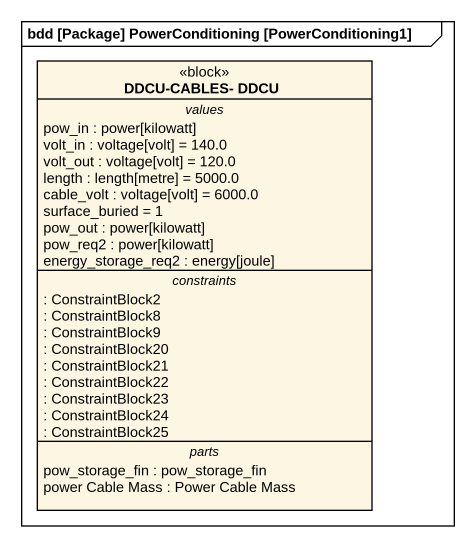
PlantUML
@startuml
mainframe bdd [Package] PowerConditioning [PowerConditioning1]
hide circle
hide empty members
class "DDCU-CABLES- DDCU" as DDCU_CABLES_DDCU <<block>> {
  -- values --
  pow_in : power[kilowatt]
  volt_in : voltage[volt] = 140.0
  volt_out : voltage[volt] = 120.0
  length : length[metre] = 5000.0
  cable_volt : voltage[volt] = 6000.0
  surface_buried = 1
  pow_out : power[kilowatt]
  pow_req2 : power[kilowatt]
  energy_storage_req2 : energy[joule]
  -- constraints --
  : ConstraintBlock2
  : ConstraintBlock8
  : ConstraintBlock9
  : ConstraintBlock20
  : ConstraintBlock21
  : ConstraintBlock22
  : ConstraintBlock23
  : ConstraintBlock24
  : ConstraintBlock25
  -- parts --
  pow_storage_fin : pow_storage_fin
  power Cable Mass : Power Cable Mass
}
@enduml
